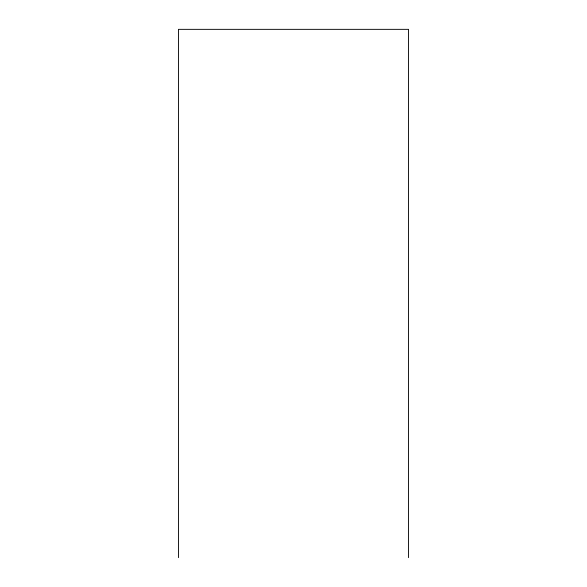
<?xml version="1.0" encoding="UTF-8"?>
<svg xmlns="http://www.w3.org/2000/svg" width="587" height="587" viewBox="0 0 587 587"><rect width="100%" height="100%" fill="white"/><g stroke="black" fill="none" stroke-linecap="round" stroke-linejoin="round"><path stroke-width="0.88" d="M408.545 557.65L408.545 29.35L178.455 29.35L178.455 557.65"/></g></svg>
